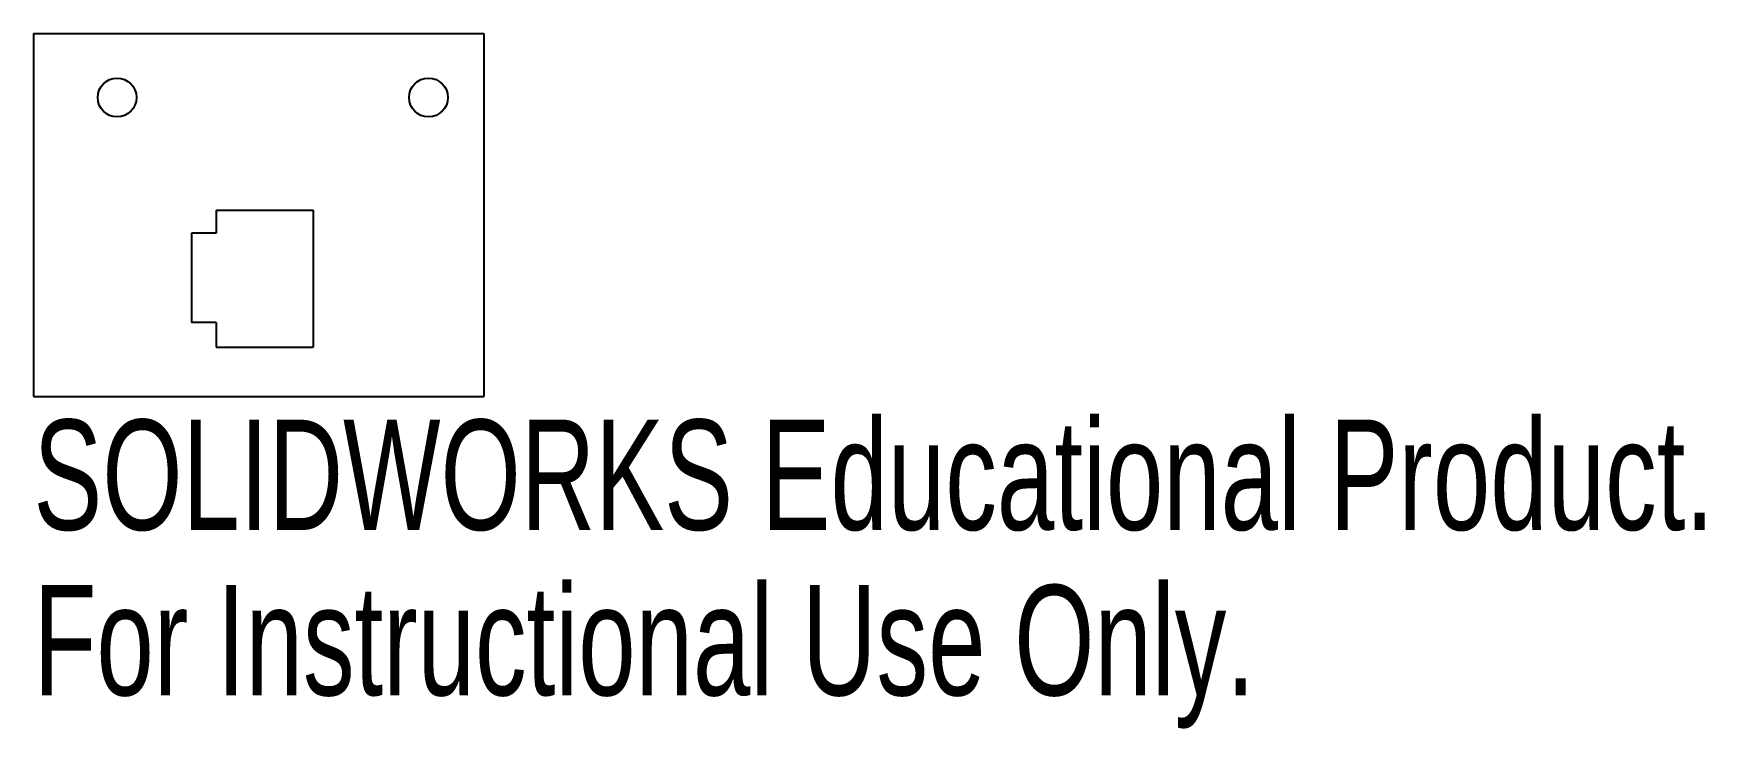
# Model space of a CAD drawing. Header units: millimetres. Extents: x 0 to 73.3, y -14.6 to 15.9.
import ezdxf

# ---------------------------------------------------------------- set-up
doc = ezdxf.new("R2010")
doc.units = ezdxf.units.MM
doc.styles.add('SLDTEXTSTYLE0', font='TXT', dxfattribs={"width": 0.7})

msp = doc.modelspace()

# ---------------------------------------------------------------- linework, layer by layer
at = {"color": 7, "linetype": 'Continuous'}
for p, q in [((0, 15.911), (19.751, 15.911)), ((0, 15.911), (0, 0)), ((19.751, 15.911), (19.751, 0)), ((8.019, 8.156), (12.269, 8.156)), ((8.019, 8.156), (8.019, 7.156)), ((12.269, 8.156), (12.269, 2.156)), ((8.019, 7.156), (6.931, 7.156)), ((6.931, 7.156), (6.931, 3.234)), ((8.019, 3.234), (6.931, 3.234)), ((8.019, 3.234), (8.019, 2.156)), ((8.019, 2.156), (12.269, 2.156)), ((0, 0), (19.751, 0))]:
    msp.add_line(p, q, dxfattribs=at)
for centre in [(3.668, 13.102), (17.32, 13.102)]:
    msp.add_circle(centre, 0.85, dxfattribs=at)

# ---------------------------------------------------------------- texts
at = {"color": 7, "linetype": 'Continuous', "char_height": 4.83362, "attachment_point": 1, "style": 'SLDTEXTSTYLE0'}
for s, insert in [('SOLIDWORKS Educational Product.', (0, -1.02)), ('For Instructional Use Only.', (0, -8.27))]:
    msp.add_mtext(s, dxfattribs=dict(at, insert=insert))

doc.saveas('drawing.dxf')
